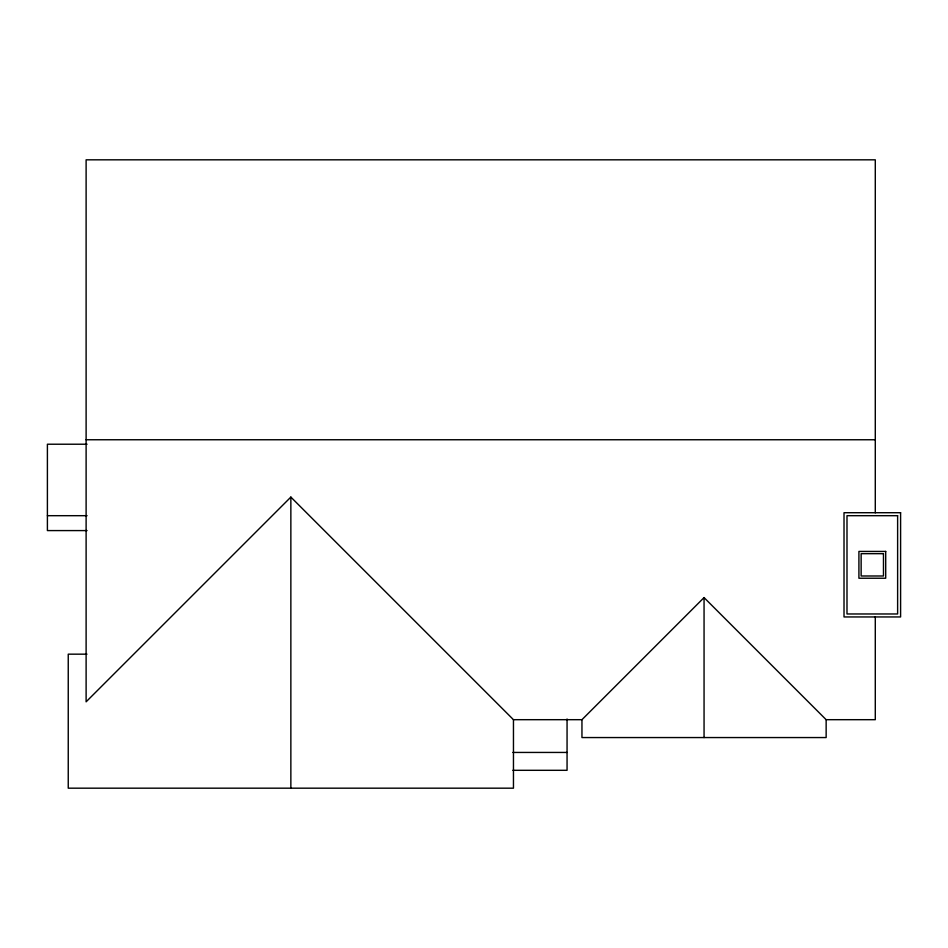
<?xml version="1.0" encoding="UTF-8"?>
<svg xmlns="http://www.w3.org/2000/svg" width="948" height="948" viewBox="0 0 948 948"><rect width="100%" height="100%" fill="white"/><g stroke="black" fill="none" stroke-linecap="round" stroke-linejoin="round"><path stroke-width="1.42" d="M875.288 616.816L875.288 719.686L826.146 719.686L704.056 597.584L581.954 719.686L513.461 719.686L290.858 497.084L86.114 701.816L86.114 159.821L875.288 159.821L875.288 512.844M86.114 439.754L875.288 439.754M87.074 444.221L47.4 444.221L47.4 530.584L87.074 530.584M47.4 515.688L87.074 515.688M86.979 654.167L68.244 654.167L68.244 788.179L513.461 788.179L513.461 719.686M512.868 752.439L567.058 752.439M512.868 770.309L567.058 770.309L567.058 718.999M826.146 719.686L826.146 737.556L581.954 737.556L581.954 719.686M704.056 597.584L704.056 737.556M290.858 497.084L290.858 788.179M900.6 512.714L844.016 512.714L844.016 616.947L900.6 616.947L900.6 512.714M897.626 515.688L846.991 515.688L846.991 613.972L897.626 613.972L897.626 515.688M885.705 551.428L858.912 551.428L858.912 578.233L885.705 578.233L885.705 551.428M883.477 553.668L861.14 553.668L861.14 575.993L883.477 575.993L883.477 553.668"/></g></svg>
